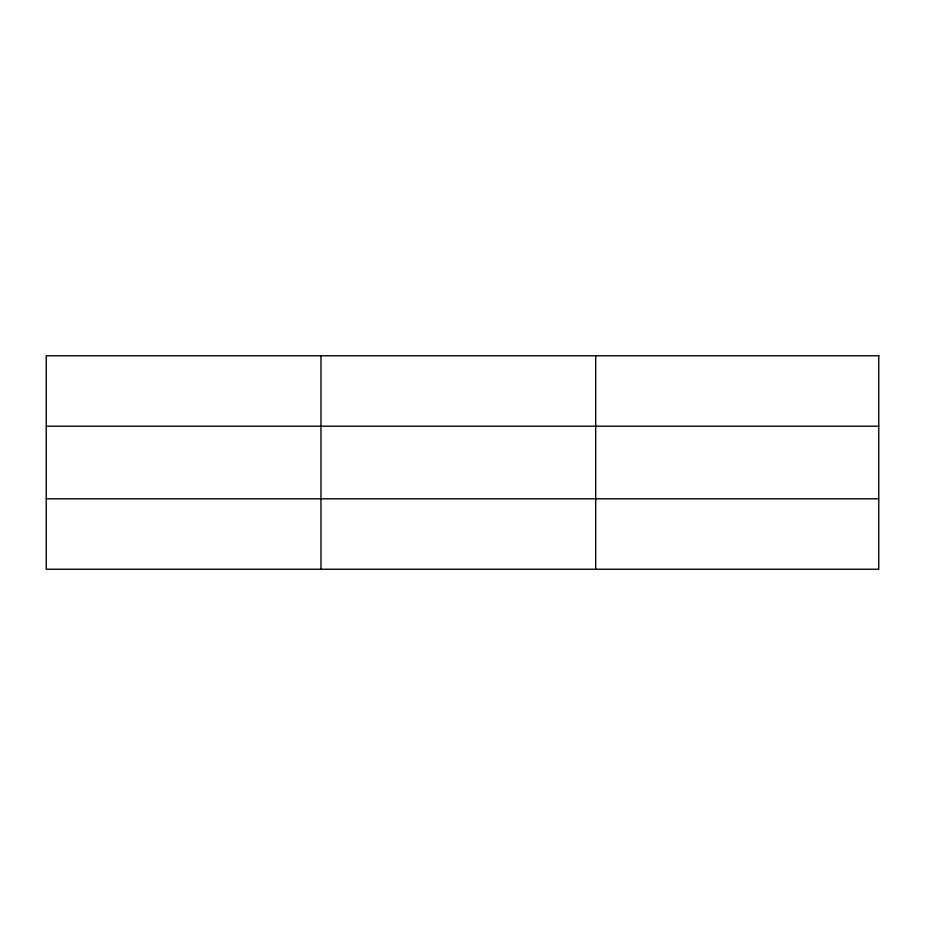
<?xml version="1.0" encoding="UTF-8"?>
<svg xmlns="http://www.w3.org/2000/svg" width="925" height="925" viewBox="0 0 925 925"><rect width="100%" height="100%" fill="white"/><g stroke="black" fill="none" stroke-linecap="round" stroke-linejoin="round"><path stroke-width="1.39" d="M320.975 355.767L320.975 569.233M595.7 355.767L595.7 569.233M46.25 426.205L878.75 426.205M46.25 498.795L878.75 498.795M878.75 355.767L878.75 569.233L46.25 569.233L46.25 355.767L878.75 355.767"/></g></svg>
